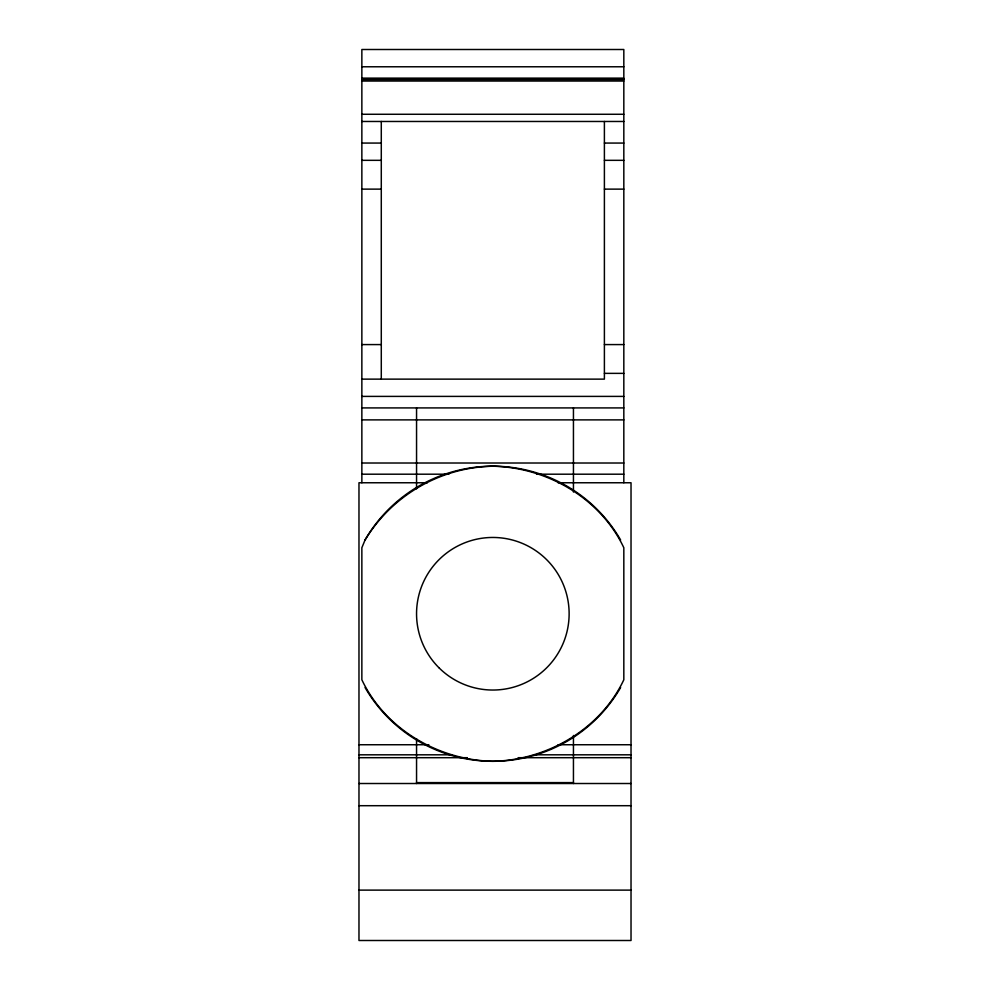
<?xml version="1.0" encoding="UTF-8"?>
<svg xmlns="http://www.w3.org/2000/svg" width="990" height="990" viewBox="0 0 990 990"><rect width="100%" height="100%" fill="white"/><g stroke="black" fill="none" stroke-linecap="round" stroke-linejoin="round"><path stroke-width="1.49" d="M365.062 539.983L361.857 547.742L361.857 679.759C385.197 729.246 438.694 760.221 492.847 761.298C546.987 760.221 600.497 729.246 623.824 679.759L623.824 547.742C600.497 498.255 546.987 467.292 492.847 466.216C440.612 467.218 392.065 495.248 365.062 539.983A147.535 147.535 0 0 1 620.619 539.983M361.857 66.776L623.824 66.776M361.857 78.284L623.824 78.284M361.857 78.594L623.824 78.594M361.857 79.509L623.824 79.509M361.857 81.032L623.824 81.032M361.857 114.271L623.824 114.271M361.857 121.473L623.824 121.473M361.857 143.067L381.286 143.067M604.395 143.067L623.824 143.067M361.857 160.331L381.286 160.331M604.395 160.331L623.824 160.331M361.857 189.127L381.286 189.127M604.395 189.127L623.824 189.127M361.857 344.582L381.286 344.582M604.395 344.582L623.824 344.582M604.395 373.366L623.824 373.366M361.857 379.133L604.395 379.133L604.395 121.473M361.857 396.396L623.824 396.396M361.857 407.917L623.824 407.917M361.857 419.884L623.824 419.884M361.857 463.011L623.824 463.011M361.857 474.198L448.854 474.198M536.531 474.198L623.824 474.198M427.321 482.761L358.974 482.761L358.974 940.5L631.026 940.5L631.026 482.761L558.063 482.761M358.974 744.74L428.856 744.74M558.063 744.74L631.026 744.74M358.974 754.813L451.935 754.813M533.449 754.813L631.026 754.813M358.974 757.697L467.317 757.697M518.067 757.697L631.026 757.697M416.555 782.607L573.445 782.607M358.974 783.511L631.026 783.511M358.974 805.699L631.026 805.699M358.974 890.121L631.026 890.121M623.824 482.761L623.824 49.5L361.857 49.5L361.857 482.761M573.445 407.917L573.445 492.042M573.445 735.471L573.445 783.511M416.555 407.917L416.555 488.85M416.555 738.664L416.555 783.511M381.286 121.473L381.286 379.133M620.619 687.518A147.535 147.535 0 0 1 365.062 687.518M438.892 667.693A76.292 76.292 0 0 0 566.528 633.501A76.292 76.292 0 0 0 473.096 540.057A76.292 76.292 0 0 0 438.892 667.693"/></g></svg>
